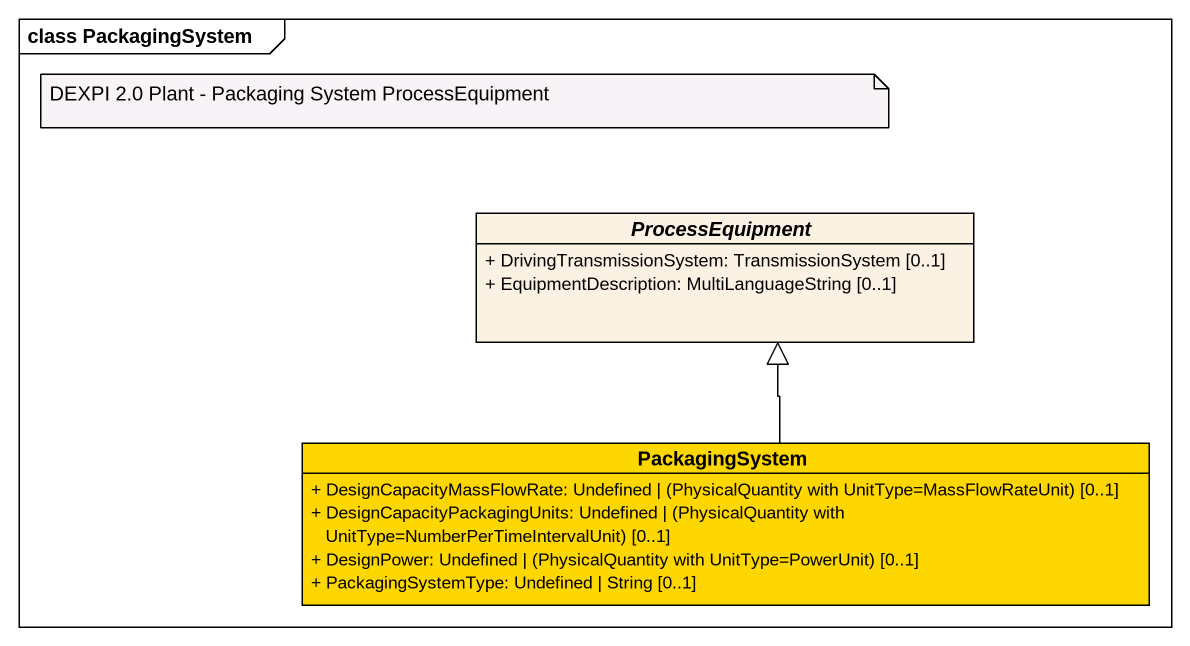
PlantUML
@startuml
mainframe class PackagingSystem
hide circle
hide empty members
skinparam classAttributeIconSize 0
abstract class ProcessEquipment {
  + DrivingTransmissionSystem: TransmissionSystem [0..1]
  + EquipmentDescription: MultiLanguageString [0..1]
}
class PackagingSystem #FFD700 {
  {field} + DesignCapacityMassFlowRate: Undefined | (PhysicalQuantity with UnitType=MassFlowRateUnit) [0..1]
  {field} + DesignCapacityPackagingUnits: Undefined | (PhysicalQuantity with UnitType=NumberPerTimeIntervalUnit) [0..1]
  {field} + DesignPower: Undefined | (PhysicalQuantity with UnitType=PowerUnit) [0..1]
  + PackagingSystemType: Undefined | String [0..1]
}
PackagingSystem -up-|> ProcessEquipment
note as N1
  DEXPI 2.0 Plant - Packaging System ProcessEquipment
end note
@enduml
